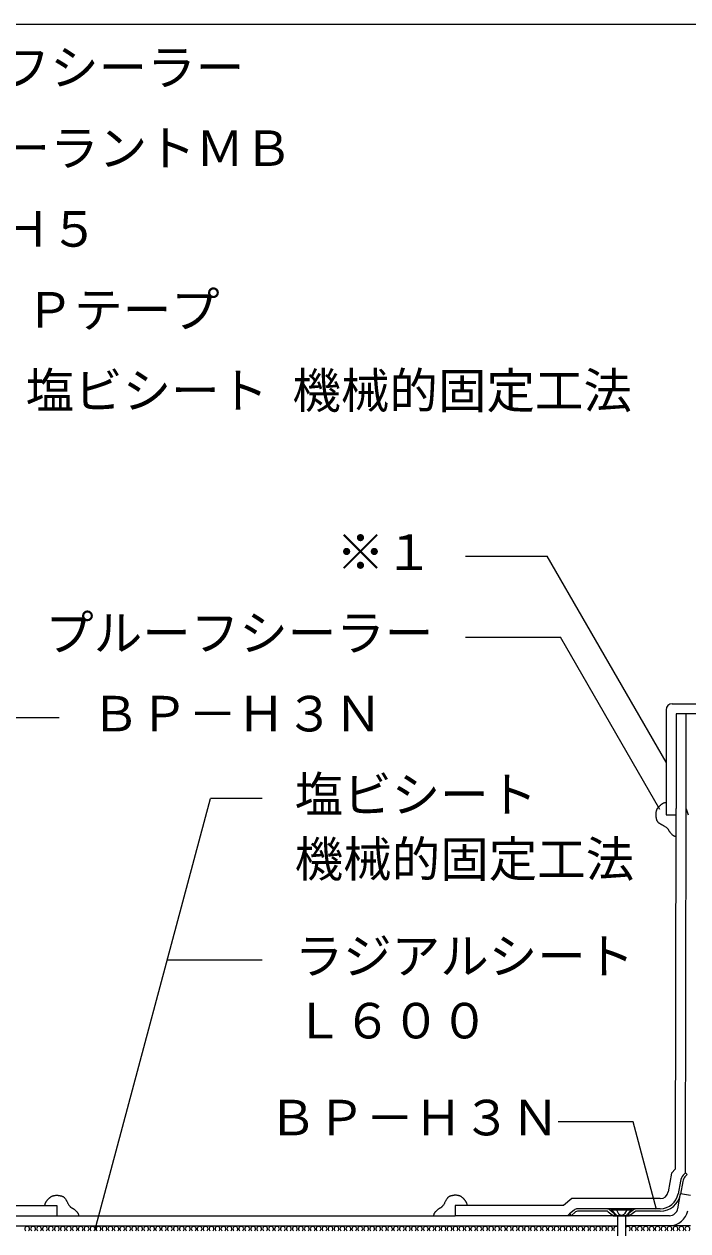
# Model space of a CAD drawing. Units: millimetres, scale not verified. Extents: x -663 to 617, y -965 to 1003.
# Drawn here: x -343 to -14, y -619 to -21 of the extents above; entities that cross this region are included whole.
import ezdxf
from ezdxf.enums import TextEntityAlignment as Align

# ---------------------------------------------------------------- set-up
doc = ezdxf.new("R2010")
doc.units = ezdxf.units.MM
doc.header["$LTSCALE"] = 8
doc.linetypes.add('DASHED3', pattern=[4, 3, -1])
for name, color, linetype in [('4-2', 7, 'Continuous'), ('4-4', 2, 'Continuous'), ('4-6', 2, 'Continuous'), ('4-7', 7, 'Continuous'), ('4-A', 7, 'Continuous'), ('4-D', 4, 'Continuous'), ('F-7', 1, 'Continuous')]:
    doc.layers.add(name, color=color, linetype=linetype)
doc.styles.add('ＭＳ ゴシック', font='')
doc.styles.get('ＭＳ ゴシック').set_extended_font_data('MS Gothic')

msp = doc.modelspace()

# ---------------------------------------------------------------- linework, layer by layer
at = {"layer": '4-2'}
for p, q in [((-15.021, -362.932), (-20.021, -362.932)), ((-20.021, -362.932), (-20.021, -409.883)), ((-20.08, -412.931), (-20.021, -409.883)), ((-15.418, -590.173), (-15.021, -409.932)), ((-432.478, -611.432), (-326.418, -611.432)), ((-23.287, -611.432), (-129.347, -611.432)), ((-72.83, -610.567), (-73.845, -611.432)), ((-406.713, -616.432), (-49.052, -616.432)), ((-12.883, -616.432), (-45.052, -616.432))]:
    msp.add_line(p, q, dxfattribs=at)
for points in [[(-29.993, -411.329), (-30.032, -411.538), (-30.066, -411.749), (-30.083, -411.872), (-30.101, -412.02), (-30.128, -412.277), (-30.147, -412.533), (-30.157, -412.789), (-30.155, -413.044), (-30.141, -413.298), (-30.126, -413.445), (-30.113, -413.552), (-30.084, -413.737), (-30.049, -413.921), (-30.011, -414.104), (-29.971, -414.288), (-29.931, -414.473), (-29.908, -414.581), (-29.883, -414.703), (-29.839, -414.914), (-29.793, -415.123), (-29.741, -415.33), (-29.678, -415.533), (-29.602, -415.729), (-29.551, -415.84), (-29.498, -415.939), (-29.394, -416.105), (-29.278, -416.263), (-29.15, -416.413), (-29.013, -416.557), (-28.868, -416.693), (-28.781, -416.768), (-28.678, -416.852), (-28.497, -416.99), (-28.311, -417.121), (-28.12, -417.244), (-27.927, -417.361), (-27.73, -417.474), (-27.616, -417.538), (-27.493, -417.605)], [(-25.021, -406.935), (-25.152, -406.953), (-25.377, -406.986), (-25.6, -407.023), (-25.821, -407.069), (-26.037, -407.124), (-26.249, -407.193), (-26.369, -407.24), (-26.461, -407.281), (-26.617, -407.36), (-26.769, -407.447), (-26.917, -407.541), (-27.063, -407.641), (-27.205, -407.746), (-27.286, -407.808), (-27.381, -407.883), (-27.542, -408.013), (-27.7, -408.146), (-27.855, -408.281), (-28.009, -408.418), (-28.16, -408.557), (-28.248, -408.639), (-28.339, -408.724), (-28.494, -408.873), (-28.648, -409.025), (-28.798, -409.18), (-28.944, -409.339), (-29.086, -409.503), (-29.165, -409.6), (-29.234, -409.687), (-29.348, -409.842), (-29.456, -410.001), (-29.557, -410.164), (-29.65, -410.332), (-29.733, -410.503), (-29.777, -410.605), (-29.821, -410.719), (-29.889, -410.919), (-29.945, -411.122), (-29.993, -411.329)], [(-27.493, -417.605), (-27.279, -417.719), (-27.065, -417.832), (-26.85, -417.943), (-26.634, -418.053), (-26.418, -418.164), (-26.293, -418.229), (-26.124, -418.318), (-25.834, -418.474), (-25.55, -418.638), (-25.273, -418.813), (-25.006, -419.002), (-24.753, -419.207), (-24.614, -419.335), (-24.567, -419.381), (-24.488, -419.463), (-24.411, -419.547), (-24.337, -419.634), (-24.266, -419.723), (-24.198, -419.814), (-24.16, -419.868), (-24.101, -419.958), (-24.004, -420.116), (-23.913, -420.278), (-23.824, -420.44), (-23.735, -420.603), (-23.643, -420.764), (-23.587, -420.856), (-23.528, -420.948), (-23.42, -421.104), (-23.307, -421.256), (-23.19, -421.406), (-23.07, -421.553), (-22.948, -421.699), (-22.876, -421.784), (-22.787, -421.89), (-22.632, -422.071), (-22.474, -422.25), (-22.313, -422.426), (-22.147, -422.596)], [(-22.147, -422.596), (-21.973, -422.759), (-21.869, -422.85), (-21.807, -422.902), (-21.698, -422.988), (-21.585, -423.071), (-21.47, -423.148), (-21.351, -423.221), (-21.23, -423.288), (-21.158, -423.324), (-21.057, -423.371), (-20.878, -423.442), (-20.695, -423.504), (-20.509, -423.559), (-20.321, -423.608), (-20.286, -423.616)], [(-332.415, -606.432), (-332.397, -606.301), (-332.364, -606.076), (-332.326, -605.852), (-332.281, -605.632), (-332.225, -605.415), (-332.156, -605.204), (-332.109, -605.084), (-332.068, -604.992), (-331.99, -604.836), (-331.903, -604.684), (-331.808, -604.535), (-331.708, -604.39), (-331.603, -604.248), (-331.541, -604.166), (-331.467, -604.072), (-331.337, -603.911), (-331.204, -603.753), (-331.069, -603.598), (-330.931, -603.444), (-330.792, -603.292), (-330.711, -603.205), (-330.625, -603.114), (-330.476, -602.958), (-330.324, -602.805), (-330.169, -602.655), (-330.011, -602.508), (-329.847, -602.367), (-329.75, -602.287), (-329.662, -602.219), (-329.508, -602.104), (-329.349, -601.997), (-329.185, -601.896), (-329.018, -601.803), (-328.846, -601.72), (-328.745, -601.676), (-328.631, -601.631), (-328.431, -601.564), (-328.227, -601.507), (-328.021, -601.46)], [(-328.021, -601.46), (-327.811, -601.42), (-327.601, -601.387), (-327.478, -601.37), (-327.329, -601.351), (-327.073, -601.324), (-326.817, -601.305), (-326.561, -601.296), (-326.305, -601.298), (-326.051, -601.312), (-325.905, -601.326), (-325.798, -601.34), (-325.613, -601.369), (-325.429, -601.403), (-325.245, -601.441), (-325.061, -601.481), (-324.876, -601.522), (-324.769, -601.545), (-324.647, -601.57), (-324.436, -601.613), (-324.226, -601.659), (-324.019, -601.712), (-323.817, -601.774), (-323.62, -601.85), (-323.51, -601.902), (-323.41, -601.955), (-323.245, -602.058), (-323.087, -602.175), (-322.936, -602.303), (-322.793, -602.44), (-322.657, -602.585), (-322.582, -602.672), (-322.497, -602.775), (-322.359, -602.956), (-322.229, -603.142), (-322.106, -603.332), (-321.988, -603.526), (-321.875, -603.722), (-321.811, -603.837), (-321.744, -603.96)], [(-127.745, -601.46), (-127.954, -601.42), (-128.165, -601.387), (-128.287, -601.37), (-128.436, -601.351), (-128.692, -601.324), (-128.948, -601.305), (-129.204, -601.296), (-129.46, -601.298), (-129.714, -601.312), (-129.86, -601.326), (-129.968, -601.34), (-130.152, -601.369), (-130.336, -601.403), (-130.52, -601.441), (-130.704, -601.481), (-130.889, -601.522), (-130.996, -601.545), (-131.118, -601.57), (-131.329, -601.613), (-131.539, -601.659), (-131.746, -601.712), (-131.948, -601.774), (-132.145, -601.85), (-132.255, -601.902), (-132.355, -601.955), (-132.52, -602.058), (-132.678, -602.175), (-132.829, -602.303), (-132.972, -602.44), (-133.108, -602.585), (-133.184, -602.672), (-133.268, -602.775), (-133.406, -602.956), (-133.536, -603.142), (-133.659, -603.332), (-133.777, -603.526), (-133.89, -603.722), (-133.954, -603.837), (-134.021, -603.96)], [(-123.35, -606.432), (-123.368, -606.301), (-123.401, -606.076), (-123.439, -605.852), (-123.484, -605.632), (-123.54, -605.415), (-123.609, -605.204), (-123.656, -605.084), (-123.697, -604.992), (-123.775, -604.836), (-123.862, -604.684), (-123.957, -604.535), (-124.057, -604.39), (-124.162, -604.248), (-124.224, -604.166), (-124.298, -604.072), (-124.428, -603.911), (-124.561, -603.753), (-124.696, -603.598), (-124.834, -603.444), (-124.973, -603.292), (-125.054, -603.205), (-125.14, -603.114), (-125.289, -602.958), (-125.441, -602.805), (-125.596, -602.655), (-125.755, -602.508), (-125.918, -602.367), (-126.015, -602.287), (-126.103, -602.219), (-126.258, -602.104), (-126.417, -601.997), (-126.58, -601.896), (-126.747, -601.803), (-126.919, -601.72), (-127.02, -601.676), (-127.134, -601.631), (-127.334, -601.564), (-127.538, -601.507), (-127.745, -601.46)], [(-19.134, -607.947), (-17.807, -600.418), (-12.883, -601.287)], [(-321.744, -603.96), (-321.63, -604.173), (-321.518, -604.388), (-321.407, -604.603), (-321.296, -604.819), (-321.185, -605.035), (-321.12, -605.16), (-321.032, -605.329), (-320.875, -605.618), (-320.711, -605.903), (-320.536, -606.18), (-320.348, -606.447), (-320.142, -606.699), (-320.014, -606.839), (-319.968, -606.886), (-319.887, -606.965), (-319.802, -607.042), (-319.716, -607.116), (-319.627, -607.187), (-319.535, -607.255), (-319.481, -607.293), (-319.392, -607.352), (-319.233, -607.448), (-319.072, -607.54), (-318.909, -607.629), (-318.746, -607.718), (-318.586, -607.81), (-318.494, -607.865), (-318.401, -607.925), (-318.246, -608.032), (-318.093, -608.145), (-317.944, -608.263), (-317.796, -608.383), (-317.65, -608.505), (-317.566, -608.576), (-317.46, -608.666), (-317.278, -608.821), (-317.099, -608.978), (-316.924, -609.139), (-316.754, -609.306)], [(-316.754, -609.306), (-316.591, -609.479), (-316.499, -609.583), (-316.448, -609.646), (-316.361, -609.755), (-316.279, -609.868), (-316.201, -609.983), (-316.129, -610.101), (-316.062, -610.223), (-316.026, -610.294), (-315.979, -610.396), (-315.907, -610.575), (-315.845, -610.757), (-315.791, -610.943), (-315.742, -611.132), (-315.696, -611.321), (-315.67, -611.432)], [(-139.011, -609.306), (-139.175, -609.479), (-139.266, -609.583), (-139.317, -609.646), (-139.404, -609.755), (-139.486, -609.868), (-139.564, -609.983), (-139.637, -610.101), (-139.704, -610.223), (-139.74, -610.294), (-139.786, -610.396), (-139.858, -610.575), (-139.92, -610.757), (-139.974, -610.943), (-140.023, -611.132), (-140.069, -611.321), (-140.095, -611.432)], [(-134.021, -603.96), (-134.135, -604.173), (-134.247, -604.388), (-134.358, -604.603), (-134.469, -604.819), (-134.58, -605.035), (-134.645, -605.16), (-134.733, -605.329), (-134.89, -605.618), (-135.054, -605.903), (-135.229, -606.18), (-135.417, -606.447), (-135.623, -606.699), (-135.751, -606.839), (-135.797, -606.886), (-135.879, -606.965), (-135.963, -607.042), (-136.049, -607.116), (-136.138, -607.187), (-136.23, -607.255), (-136.284, -607.293), (-136.373, -607.352), (-136.532, -607.448), (-136.693, -607.54), (-136.856, -607.629), (-137.019, -607.718), (-137.179, -607.81), (-137.271, -607.865), (-137.364, -607.925), (-137.52, -608.032), (-137.672, -608.145), (-137.821, -608.263), (-137.969, -608.383), (-138.115, -608.505), (-138.199, -608.576), (-138.305, -608.666), (-138.487, -608.821), (-138.666, -608.978), (-138.841, -609.139), (-139.011, -609.306)]]:
    msp.add_lwpolyline(points, dxfattribs=at)
for radius in [4.548, 9.548]:
    msp.add_arc((-23.558, -606.892), radius, 272.35613, 347.64387, dxfattribs=at)
at = {"layer": '4-4'}
for p, q in [((-22.021, -357.932), (32.79, -357.932)), ((-25.021, -360.932), (-25.021, -412.932)), ((-25.021, -412.932), (-20.028, -412.932)), ((-20.414, -588.236), (-20.028, -412.932)), ((-22.325, -590.337), (-23.971, -599.675)), ((-22.325, -590.337), (-20.414, -588.236)), ((-71.634, -602.981), (-75.686, -606.432)), ((-27.91, -602.981), (-71.634, -602.981)), ((-380.079, -606.432), (-326.418, -606.432)), ((-326.418, -606.432), (-326.418, -611.432)), ((-75.686, -606.432), (-129.347, -606.432)), ((-129.347, -606.432), (-129.347, -611.432)), ((-331.972, -611.432), (-129.347, -611.432))]:
    msp.add_line(p, q, dxfattribs=at)
for centre, radius, start, end in [((-22.021, -360.932), 3, 90, 180), ((-27.91, -598.981), 4, 270, 350)]:
    msp.add_arc(centre, radius, start, end, dxfattribs=at)
at = {"layer": '4-6'}
for p, q in [((-15.021, -409.932), (-15.021, -362.932)), ((31.979, -362.932), (-15.021, -362.932)), ((-15.021, -409.932), (-14.021, -412.932)), ((-16.542, -591.41), (-15.418, -590.173)), ((-15.655, -592.217), (-14.53, -590.981)), ((-15.418, -590.173), (-14.53, -590.981)), ((-17.938, -594.254), (-19.047, -600.543)), ((-16.756, -594.463), (-17.865, -600.752)), ((-70.55, -608.625), (-72.83, -610.567)), ((-54.368, -607.981), (-68.799, -607.981)), ((-54.368, -609.181), (-68.799, -609.181)), ((-53.636, -609.429), (-51.033, -611.432)), ((-52.905, -608.478), (-50.302, -610.481)), ((-41.199, -608.478), (-43.802, -610.481)), ((-40.467, -609.429), (-43.07, -611.432)), ((-27.91, -607.981), (-39.735, -607.981)), ((-27.91, -609.181), (-39.735, -609.181)), ((-72.83, -610.567), (-72.052, -611.481)), ((-69.772, -609.539), (-72.052, -611.481)), ((-50.302, -610.481), (-51.033, -611.432)), ((-43.802, -610.481), (-43.07, -611.432))]:
    msp.add_line(p, q, dxfattribs=at)
at = {"layer": '4-6', "color": 4}
for p, q in [((-39.735, -607.981), (-54.368, -607.981)), ((-51.033, -611.432), (-43.07, -611.432))]:
    msp.add_line(p, q, dxfattribs=at)
at = {"layer": '4-6'}
for centre, radius, start, end in [((-12.325, -595.244), 5.7, 137.72631, 170), ((-12.325, -595.244), 4.5, 137.72631, 170), ((-27.91, -598.981), 9, 270, 350), ((-27.91, -598.981), 10.2, 270, 350), ((-68.799, -610.681), 2.7, 90, 130.42608), ((-68.799, -610.681), 1.5, 90, 130.42608), ((-54.368, -610.381), 2.4, 52.43141, 90), ((-54.368, -610.381), 1.2, 52.43141, 90), ((-39.735, -610.381), 2.4, 90, 127.56859), ((-39.735, -610.381), 1.2, 90, 127.56859)]:
    msp.add_arc(centre, radius, start, end, dxfattribs=at)
at = {"layer": '4-7'}
for p, q in [((-52.052, -608.557), (-42.052, -608.557)), ((-52.052, -608.557), (-49.177, -611.432)), ((-42.052, -608.557), (-44.927, -611.432)), ((-42.052, -608.057), (-42.052, -608.557)), ((-49.177, -611.432), (-44.927, -611.432)), ((-49.052, -611.432), (-49.052, -621.432)), ((-45.052, -611.432), (-45.052, -621.432))]:
    msp.add_line(p, q, dxfattribs=at)
at = {"layer": '4-7', "linetype": 'DASHED3'}
for p, q in [((-49.602, -608.557), (-49.602, -608.057)), ((-49.602, -608.557), (-48.519, -610.432)), ((-44.502, -608.557), (-45.584, -610.432)), ((-44.502, -608.557), (-44.502, -608.057))]:
    msp.add_line(p, q, dxfattribs=at)
at = {"layer": '4-7'}
msp.add_lwpolyline([(-52.052, -608.557), (-52.052, -608.057), (-42.052, -608.057)], dxfattribs=at)
at = {"layer": '4-7', "linetype": 'DASHED3'}
msp.add_arc((-47.052, -609.321), 1.84, 217.11752, 322.88249, dxfattribs=at)
at = {"layer": '4-A'}
for p, q in [((-124.251, -284.929), (-83.912, -284.929)), ((-25.021, -386.932), (-83.912, -284.929)), ((-124.251, -324.929), (-77.333, -324.929)), ((-28.061, -410.271), (-77.333, -324.929)), ((-325.401, -364.929), (-359.515, -364.929)), ((-307.685, -618.73), (-250.397, -404.929)), ((-224.805, -404.929), (-250.397, -404.929)), ((-224.805, -484.929), (-271.833, -484.929))]:
    msp.add_line(p, q, dxfattribs=at)
msp.add_lwpolyline([(-29.676, -608.294), (-41.295, -564.929), (-78.488, -564.929)], dxfattribs=at)
at = {"layer": '4-D'}
for centre, start, end in [((-341.201, -617.973), 307.52351, 232.47649), ((-338.257, -617.973), 307.52351, 232.47649), ((-335.313, -617.973), 307.52351, 232.47649), ((-332.369, -617.973), 307.52351, 232.47649), ((-329.425, -617.973), 307.52351, 232.47649), ((-326.481, -617.973), 307.52351, 232.47649), ((-323.538, -617.973), 307.52351, 232.47649), ((-320.594, -617.973), 307.52351, 232.47649), ((-317.65, -617.973), 307.52351, 232.47649), ((-314.706, -617.973), 307.52351, 232.47649), ((-311.762, -617.973), 307.52351, 232.47649), ((-308.818, -617.973), 307.52351, 232.47649), ((-305.874, -617.973), 307.52351, 232.47649), ((-302.93, -617.973), 307.52351, 232.47649), ((-299.986, -617.973), 307.52351, 232.47649), ((-297.042, -617.973), 307.52351, 232.47649), ((-294.098, -617.973), 307.52351, 232.47649), ((-291.154, -617.973), 307.52351, 232.47649), ((-288.21, -617.973), 307.52351, 232.47649), ((-285.267, -617.973), 307.52351, 232.47649), ((-282.323, -617.973), 307.52351, 232.47649), ((-279.379, -617.973), 307.52351, 232.47649), ((-276.435, -617.973), 307.52351, 232.47649), ((-273.491, -617.973), 307.52351, 232.47649), ((-270.547, -617.973), 307.52351, 232.47649), ((-267.603, -617.973), 307.52351, 232.47649), ((-264.659, -617.973), 307.52351, 232.47649), ((-261.715, -617.973), 307.52351, 232.47649), ((-258.771, -617.973), 307.52351, 232.47649), ((-255.827, -617.973), 307.52351, 232.47649), ((-252.883, -617.973), 307.52351, 232.47649), ((-249.939, -617.973), 307.52351, 232.47649), ((-246.996, -617.973), 307.52351, 232.47649), ((-244.052, -617.973), 307.52351, 232.47649), ((-241.108, -617.973), 307.52351, 232.47649), ((-238.164, -617.973), 307.52351, 232.47649), ((-235.22, -617.973), 307.52351, 232.47649), ((-232.276, -617.973), 307.52351, 232.47649), ((-229.332, -617.973), 307.52351, 232.47649), ((-226.388, -617.973), 307.52351, 232.47649), ((-223.444, -617.973), 307.52351, 232.47649), ((-220.5, -617.973), 307.52351, 232.47649), ((-217.556, -617.973), 307.52351, 232.47649), ((-214.612, -617.973), 307.52351, 232.47649), ((-211.669, -617.973), 307.52351, 232.47649), ((-208.725, -617.973), 307.52351, 232.47649), ((-205.781, -617.973), 307.52351, 232.47649), ((-202.837, -617.973), 307.52351, 232.47649), ((-199.893, -617.973), 307.52351, 232.47649), ((-196.949, -617.973), 307.52351, 232.47649), ((-194.005, -617.973), 307.52351, 232.47649), ((-191.061, -617.973), 307.52351, 232.47649), ((-188.117, -617.973), 307.52351, 232.47649), ((-185.173, -617.973), 307.52351, 232.47649), ((-182.229, -617.973), 307.52351, 232.47649), ((-179.285, -617.973), 307.52351, 232.47649), ((-176.341, -617.973), 307.52351, 232.47649), ((-173.398, -617.973), 307.52351, 232.47649), ((-170.454, -617.973), 307.52351, 232.47649), ((-167.51, -617.973), 307.52351, 232.47649), ((-164.566, -617.973), 307.52351, 232.47649), ((-161.622, -617.973), 307.52351, 232.47649), ((-158.678, -617.973), 307.52351, 232.47649), ((-155.734, -617.973), 307.52351, 232.47649), ((-152.79, -617.973), 307.52351, 232.47649), ((-149.846, -617.973), 307.52351, 232.47649), ((-146.902, -617.973), 307.52351, 232.47649), ((-143.958, -617.973), 307.52351, 232.47649), ((-141.014, -617.973), 307.52351, 232.47649), ((-138.071, -617.973), 307.52351, 232.47649), ((-135.127, -617.973), 307.52351, 232.47649), ((-132.183, -617.973), 307.52351, 232.47649), ((-129.239, -617.973), 307.52351, 232.47649), ((-126.295, -617.973), 307.52351, 232.47649), ((-123.351, -617.973), 307.52351, 232.47649), ((-120.407, -617.973), 307.52351, 232.47649), ((-117.463, -617.973), 307.52351, 232.47649), ((-114.519, -617.973), 307.52351, 232.47649), ((-111.575, -617.973), 307.52351, 232.47649), ((-108.631, -617.973), 307.52351, 232.47649), ((-105.687, -617.973), 307.52351, 232.47649), ((-102.743, -617.973), 307.52351, 232.47649), ((-99.8, -617.973), 307.52351, 232.47649), ((-96.856, -617.973), 307.52351, 232.47649), ((-93.912, -617.973), 307.52351, 232.47649), ((-90.968, -617.973), 307.52351, 232.47649), ((-88.024, -617.973), 307.52351, 232.47649), ((-85.08, -617.973), 307.52351, 232.47649), ((-82.136, -617.973), 307.52351, 232.47649), ((-79.192, -617.973), 307.52351, 232.47649), ((-76.248, -617.973), 307.52351, 232.47649), ((-73.304, -617.973), 307.52351, 232.47649), ((-70.36, -617.973), 307.52351, 232.47649), ((-67.416, -617.973), 307.52351, 232.47649), ((-64.473, -617.973), 307.52351, 232.47649), ((-61.529, -617.973), 307.52351, 232.47649), ((-58.585, -617.973), 307.52351, 232.47649), ((-55.641, -617.973), 307.52351, 232.47649), ((-52.697, -617.973), 307.52351, 232.47649), ((-49.753, -617.973), 54.52115, 232.47649), ((-43.912, -617.973), 307.52351, 160.62125), ((-40.968, -617.973), 307.52351, 232.47649), ((-38.024, -617.973), 307.52351, 232.47649), ((-35.08, -617.973), 307.52351, 232.47649), ((-32.136, -617.973), 307.52351, 232.47649), ((-29.192, -617.973), 307.52351, 232.47649), ((-26.248, -617.973), 307.52351, 232.47649), ((-23.304, -617.973), 307.52351, 232.47649), ((-20.36, -617.973), 307.52351, 232.47649), ((-17.416, -617.973), 307.52351, 232.47649), ((-14.473, -617.973), 307.52351, 232.47649)]:
    msp.add_arc(centre, 1.208, start, end, dxfattribs=at)
at = {"layer": 'F-7'}
msp.add_line((-662.883, -21.432), (617.117, -21.432), dxfattribs=at)

# ---------------------------------------------------------------- texts
at = {"layer": '4-A', "style": 'ＭＳ ゴシック'}
for s, p in [('プルーフシーラー', (-425.844, -56.929)), ('ロンシーラントＭＢ', (-425.844, -96.929)), ('ＢＰ－Ｈ５', (-425.844, -136.929)), ('Ｐテープ', (-341.936, -176.929)), ('塩ビシート 機械的固定工法', (-341.936, -216.929)), ('※１', (-188.251, -296.929)), ('プルーフシーラー', (-332.251, -336.929)), ('ＢＰ－Ｈ３Ｎ', (-309.401, -376.929)), ('塩ビシート', (-208.805, -416.929)), ('機械的固定工法', (-208.805, -448.929)), ('ラジアルシート', (-208.805, -496.929)), ('Ｌ６００', (-208.805, -528.929)), ('ＢＰ－Ｈ３Ｎ', (-221.748, -576.929))]:
    msp.add_text(s, height=17.6, dxfattribs=at).set_placement(p, align=Align.BOTTOM_LEFT)

doc.saveas('drawing.dxf')
